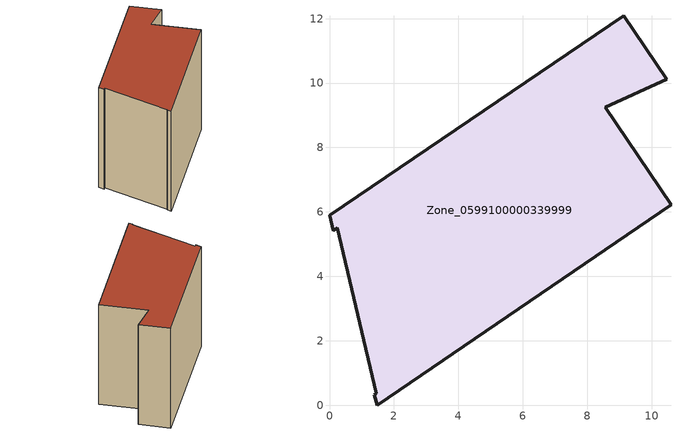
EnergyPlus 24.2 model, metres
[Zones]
Zone_0599100000339999
 floor ground (C_G): 0.12,5.42 0,5.9 9.14,12.09 10.47,10.12 8.56,9.25 10.6,6.22 1.48,0 1.39,0.33 1.45,0.36 0.24,5.5 z0
 wall outside (C_F): 1.48,0 10.6,6.22 8.56,9.25 10.47,10.12 9.14,12.09 0,5.9 0.12,5.42 0.24,5.5 1.45,0.36 1.39,0.33 1.48,0 z0:8.42
 roof outside (C_R): 0.24,5.5 1.45,0.36 1.39,0.33 1.48,0 10.6,6.22 8.56,9.25 10.47,10.12 9.14,12.09 0,5.9 0.12,5.42 z8.42
[BUILDING]
Pand.0599100000339999: North Axis=0; Terrain=City; Loads Convergence Tolerance Value=0.04; Temperature Convergence Tolerance Value=0.4; Solar Distribution=FullExterior; Maximum Number of Warmup Days=25; Minimum Number of Warmup Days=1
[Site:Location]
Rotterdam.The.Hague.AP_ZH_NLD Design_Conditions: Latitude=51.96; Longitude=4.45; Time Zone=1; Elevation=-4.5
[SITE:GROUNDTEMPERATURE:BUILDINGSURFACE]
18, 18, 18, 18, 18, 18, 18, 18, 18, 18, 18, 18
[MATERIAL] Thermal Absorptance=0.9; Solar Absorptance=0.7; Visible Absorptance=0.7
Name | Roughness | Thickness | Conductivity | Density | Specific Heat
G.TI.1992-2005 | MediumSmooth | 0.15 | 0.06 | 540 | 1210
F.TI.1992-2005 | Rough | 0.3 | 0.12 | 1920 | 840
R.TI.1992-2005 | MediumRough | 0.2 | 0.08 | 1500 | 1000
[CONSTRUCTION]
C_G: G.TI.1992-2005
C_F: F.TI.1992-2005
C_R: R.TI.1992-2005
[ZONE]
Zone_0599100000339999: Type=1; Multiplier=1; Ceiling Height=Autocalculate; Volume=Autocalculate; Floor Area=autocalculate; Part of Total Floor Area=Yes
[ZONEINFILTRATION:DESIGNFLOWRATE]
Infil_Zone_0599100000339999: Zone or ZoneList or Space or SpaceList=Zone_0599100000339999; Schedule=AlwaysOn; Design Flow Rate Calculation Method=Flow/Area; Flow Rate per Floor Area=0.0015; Constant Term Coefficient=1; Temperature Term Coefficient=0; Velocity Term Coefficient=0; Velocity Squared Term Coefficient=0
[HVACTEMPLATE:ZONE:IDEALLOADSAIRSYSTEM]
Zone_0599100000339999: Maximum Heating Supply Air Temperature=50; Minimum Cooling Supply Air Temperature=13; Maximum Heating Supply Air Humidity Ratio=0.0156; Minimum Cooling Supply Air Humidity Ratio=0.0077; Heating Limit=NoLimit; Cooling Limit=NoLimit; Dehumidification Control Type=ConstantSensibleHeatRatio; Cooling Sensible Heat Ratio=0.7; Dehumidification Setpoint=60; Humidification Control Type=None; Humidification Setpoint=30; Outdoor Air Method=None; Outdoor Air Flow Rate per Person=0.00944; Outdoor Air Flow Rate per Zone Floor Area=0; Outdoor Air Flow Rate per Zone=0; Demand Controlled Ventilation Type=None; Outdoor Air Economizer Type=NoEconomizer; Heat Recovery Type=None; Sensible Heat Recovery Effectiveness=0.7; Latent Heat Recovery Effectiveness=0.65
[ZONECONTROL:THERMOSTAT]
ThermostatControl_Zone_0599100000339999: Zone or ZoneList=Zone_0599100000339999; Control Type Schedule=DualSetpointControlType; Control 1=Thermostat_Zone_0599100000339999; Temperature Difference Between Cutout And Setpoint=0
[THERMOSTATSETPOINT:DUALSETPOINT]
Thermostat_Zone_0599100000339999: Heating Setpoint Temperature Schedule=HeatingSetpoint_Zone_0599100000339999; Cooling Setpoint Temperature Schedule=CoolingSetpoint_Zone_0599100000339999
[SCHEDULE:COMPACT]
HeatingSetpoint_Zone_0599100000339999: Through: 12/31, For: AllDays, Until: 24:00, 21
CoolingSetpoint_Zone_0599100000339999: Through: 12/31, For: AllDays, Until: 24:00, 24
DualSetpointControlType: Through: 12/31, For: AllDays, Until: 24:00, 4
AlwaysOn: Through: 12/31, For: AllDays, Until: 24:00, 1
